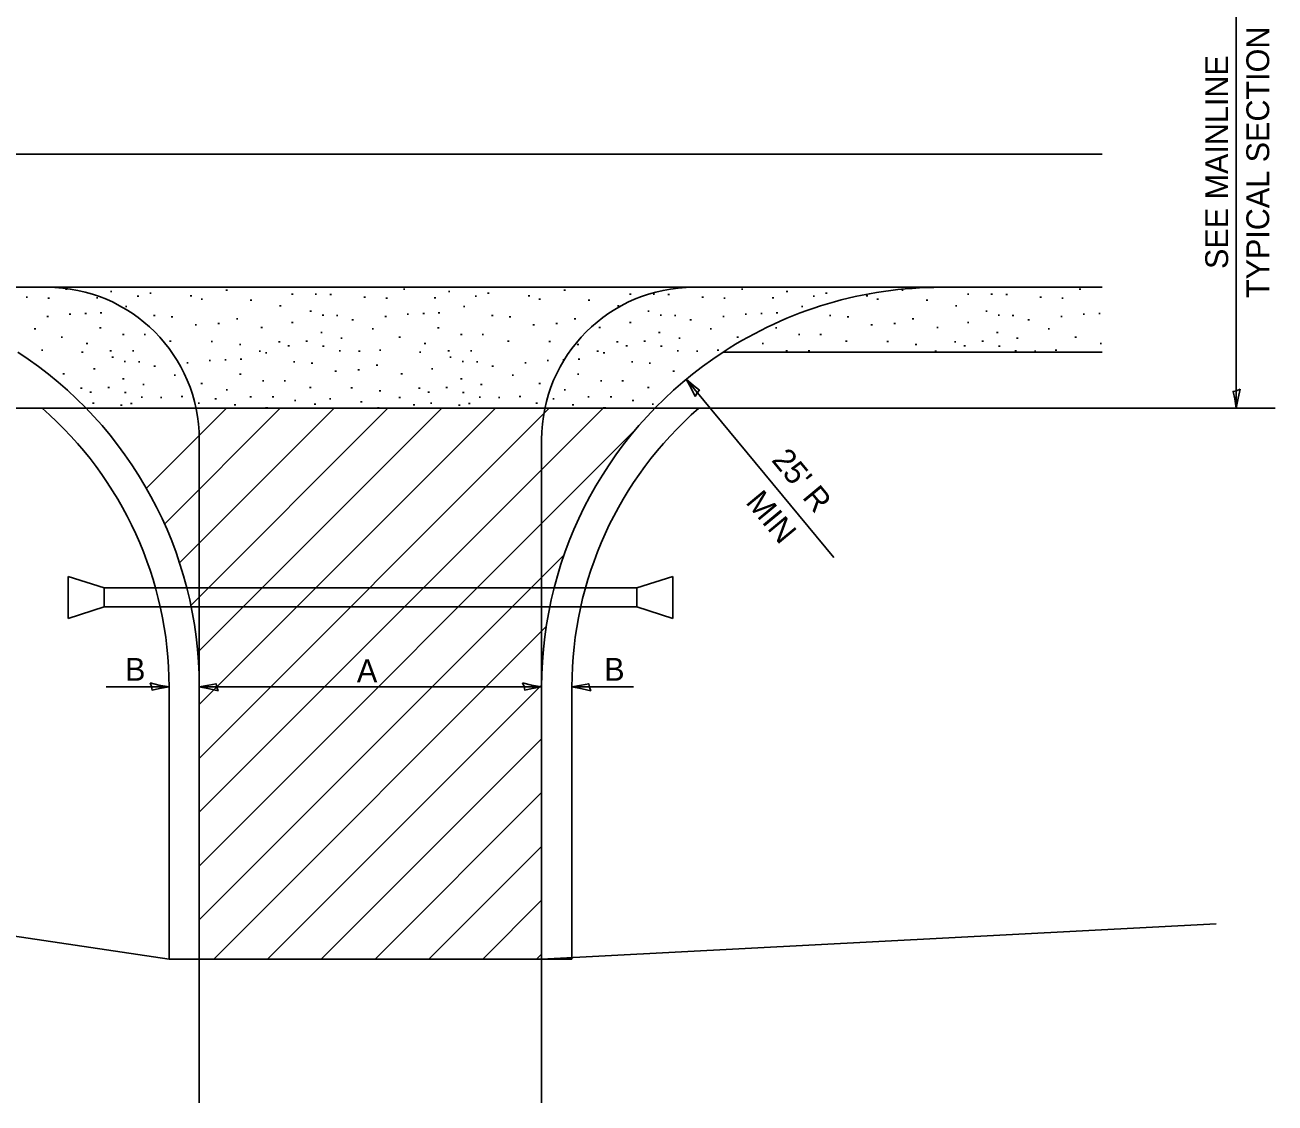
# Model space of a CAD drawing. Extents: x 100 to 1675, y 75 to 1075.
# Drawn here: x 621.4 to 950, y 571.2 to 854.5 of the extents above; entities that cross this region are included whole.
import ezdxf

# ---------------------------------------------------------------- set-up
doc = ezdxf.new("R2010")
doc.units = 0
doc.layers.add('Sheets_General Details', color=7, linetype='Continuous')

msp = doc.modelspace()

# ---------------------------------------------------------------- linework, layer by layer
at = {"layer": 'Sheets_General Details'}
for p, q in [((939.79, 753.77), (939.79, 887.34)), ((123.03, 820.55), (904.54, 820.55)), ((532.36, 785.55), (904.54, 785.55)), ((621.65, 782.93), (622.05, 782.93)), ((627.41, 782.67), (627.81, 782.67)), ((632.02, 785.03), (632.42, 785.03)), ((640.14, 782.76), (640.54, 782.76)), ((643.83, 784.46), (644.23, 784.46)), ((650.87, 783.21), (651.27, 783.21)), ((654.16, 784.01), (654.56, 784.01)), ((664.83, 783.32), (665.23, 783.32)), ((667.66, 782.41), (668.06, 782.41)), ((674.19, 784.82), (674.59, 784.82)), ((680.61, 782.19), (681.01, 782.19)), ((691.45, 783.79), (691.85, 783.79)), ((697.64, 783.79), (698.04, 783.79)), ((701.54, 783.62), (701.94, 783.62)), ((710.48, 782.93), (710.88, 782.93)), ((716.24, 782.67), (716.64, 782.67)), ((720.85, 785.03), (721.25, 785.03)), ((728.97, 782.76), (729.37, 782.76)), ((732.66, 784.46), (733.06, 784.46)), ((739.7, 783.21), (740.1, 783.21)), ((742.99, 784.01), (743.39, 784.01)), ((753.66, 783.32), (754.06, 783.32)), ((756.49, 782.41), (756.89, 782.41)), ((763.02, 784.82), (763.42, 784.82)), ((769.44, 782.19), (769.84, 782.19)), ((780.28, 783.79), (780.68, 783.79)), ((786.47, 783.79), (786.87, 783.79)), ((790.37, 783.62), (790.77, 783.62)), ((799.31, 782.93), (799.71, 782.93)), ((805.07, 782.67), (805.47, 782.67)), ((809.68, 785.03), (810.08, 785.03)), ((817.8, 782.76), (818.2, 782.76)), ((821.49, 784.46), (821.89, 784.46)), ((828.53, 783.21), (828.93, 783.21)), ((831.82, 784.01), (832.22, 784.01)), ((842.49, 783.32), (842.89, 783.32)), ((845.32, 782.41), (845.72, 782.41)), ((851.85, 784.82), (852.25, 784.82)), ((858.27, 782.19), (858.67, 782.19)), ((869.11, 783.79), (869.51, 783.79)), ((875.3, 783.79), (875.7, 783.79)), ((879.2, 783.62), (879.6, 783.62)), ((888.14, 782.93), (888.54, 782.93)), ((893.9, 782.67), (894.3, 782.67)), ((898.51, 785.03), (898.91, 785.03)), ((641.17, 778.8), (641.57, 778.8)), ((647.79, 780.52), (648.19, 780.52)), ((688.29, 780.69), (688.69, 780.69)), ((696.26, 779.32), (696.66, 779.32)), ((730, 778.8), (730.4, 778.8)), ((736.62, 780.52), (737.02, 780.52)), ((777.12, 780.69), (777.52, 780.69)), ((785.09, 779.32), (785.49, 779.32)), ((818.83, 778.8), (819.23, 778.8)), ((825.45, 780.52), (825.85, 780.52)), ((865.95, 780.69), (866.35, 780.69)), ((873.92, 779.32), (874.32, 779.32)), ((627.13, 777.87), (627.53, 777.87)), ((633, 778.46), (633.4, 778.46)), ((637.13, 778.67), (637.53, 778.67)), ((655.18, 778.1), (655.58, 778.1)), ((659.83, 777.77), (660.23, 777.77)), ((666.08, 775.72), (666.48, 775.72)), ((672.1, 776.06), (672.5, 776.06)), ((676.94, 777.25), (677.34, 777.25)), ((691.45, 776.31), (691.85, 776.31)), ((699.5, 778.22), (699.9, 778.22)), ((703.25, 778.1), (703.65, 778.1)), ((707.33, 776.97), (707.73, 776.97)), ((715.96, 777.87), (716.36, 777.87)), ((721.83, 778.46), (722.23, 778.46)), ((725.96, 778.67), (726.36, 778.67)), ((744.01, 778.1), (744.41, 778.1)), ((748.66, 777.77), (749.06, 777.77)), ((754.91, 775.72), (755.31, 775.72)), ((760.93, 776.06), (761.33, 776.06)), ((765.77, 777.25), (766.17, 777.25)), ((780.28, 776.31), (780.68, 776.31)), ((788.33, 778.22), (788.73, 778.22)), ((792.08, 778.1), (792.48, 778.1)), ((796.16, 776.97), (796.56, 776.97)), ((804.79, 777.87), (805.19, 777.87)), ((810.66, 778.46), (811.06, 778.46)), ((814.79, 778.67), (815.19, 778.67)), ((832.84, 778.1), (833.24, 778.1)), ((837.49, 777.77), (837.89, 777.77)), ((843.74, 775.72), (844.14, 775.72)), ((849.76, 776.06), (850.16, 776.06)), ((854.6, 777.25), (855, 777.25)), ((869.11, 776.31), (869.51, 776.31)), ((877.16, 778.22), (877.56, 778.22)), ((880.91, 778.1), (881.31, 778.1)), ((884.99, 776.97), (885.39, 776.97)), ((893.62, 777.87), (894.02, 777.87)), ((899.49, 778.46), (899.89, 778.46)), ((903.62, 778.67), (904.02, 778.67)), ((623.8, 774.67), (624.2, 774.67)), ((630.85, 772.44), (631.25, 772.44)), ((640.99, 774.92), (641.39, 774.92)), ((647.02, 773.13), (647.42, 773.13)), ((652.69, 773.13), (653.09, 773.13)), ((683.39, 775.02), (683.79, 775.02)), ((699.1, 773.64), (699.5, 773.64)), ((704.38, 772.18), (704.78, 772.18)), ((712.63, 774.67), (713.03, 774.67)), ((719.68, 772.44), (720.08, 772.44)), ((729.82, 774.92), (730.22, 774.92)), ((735.85, 773.13), (736.25, 773.13)), ((741.52, 773.13), (741.92, 773.13)), ((772.22, 775.02), (772.62, 775.02)), ((787.93, 773.64), (788.33, 773.64)), ((793.21, 772.18), (793.61, 772.18)), ((801.46, 774.67), (801.86, 774.67)), ((808.51, 772.44), (808.91, 772.44)), ((818.65, 774.92), (819.05, 774.92)), ((824.68, 773.13), (825.08, 773.13)), ((830.35, 773.13), (830.75, 773.13)), ((861.05, 775.02), (861.45, 775.02)), ((876.76, 773.64), (877.16, 773.64)), ((882.04, 772.18), (882.44, 772.18)), ((890.29, 774.67), (890.69, 774.67)), ((897.34, 772.44), (897.74, 772.44)), ((625.69, 769), (626.09, 769)), ((637.47, 770.8), (637.87, 770.8)), ((643.71, 768.9), (644.11, 768.9)), ((649.62, 768.9), (650.02, 768.9)), ((659.4, 771.41), (659.8, 771.41)), ((670.28, 771.29), (670.68, 771.29)), ((677.72, 770.55), (678.12, 770.55)), ((688.04, 771.23), (688.44, 771.23)), ((690.5, 770.2), (690.9, 770.2)), ((695.23, 771.41), (695.63, 771.41)), ((699.61, 770.04), (700.01, 770.04)), ((714.52, 769), (714.92, 769)), ((726.3, 770.8), (726.7, 770.8)), ((732.54, 768.9), (732.94, 768.9)), ((738.45, 768.9), (738.85, 768.9)), ((748.23, 771.41), (748.63, 771.41)), ((759.11, 771.29), (759.51, 771.29)), ((766.55, 770.55), (766.95, 770.55)), ((776.87, 771.23), (777.27, 771.23)), ((779.33, 770.2), (779.73, 770.2)), ((784.06, 771.41), (784.46, 771.41)), ((788.44, 770.04), (788.84, 770.04)), ((803.35, 769), (803.75, 769)), ((815.13, 770.8), (815.53, 770.8)), ((821.37, 768.9), (821.77, 768.9)), ((827.28, 768.9), (827.68, 768.9)), ((837.06, 771.41), (837.46, 771.41)), ((847.94, 771.29), (848.34, 771.29)), ((855.38, 770.55), (855.78, 770.55)), ((865.7, 771.23), (866.1, 771.23)), ((868.16, 770.2), (868.56, 770.2)), ((872.89, 771.41), (873.29, 771.41)), ((877.27, 770.04), (877.67, 770.04)), ((892.18, 769), (892.58, 769)), ((903.96, 770.8), (904.36, 770.8)), ((636.24, 768.52), (636.64, 768.52)), ((644.21, 767.15), (644.61, 767.15)), ((647.44, 766.05), (647.84, 766.05)), ((651.19, 765.93), (651.59, 765.93)), ((663.91, 765.7), (664.31, 765.7)), ((669.78, 766.29), (670.18, 766.29)), ((673.9, 766.5), (674.3, 766.5)), ((677.95, 766.63), (678.35, 766.63)), ((682.89, 768.79), (683.29, 768.79)), ((684.57, 768.35), (684.97, 768.35)), ((691.95, 765.93), (692.35, 765.93)), ((696.61, 765.6), (697.01, 765.6)), ((703.95, 768.86), (704.35, 768.86)), ((709.04, 768.79), (709.44, 768.79)), ((725.07, 768.52), (725.47, 768.52)), ((733.04, 767.15), (733.44, 767.15)), ((736.27, 766.05), (736.67, 766.05)), ((740.02, 765.93), (740.42, 765.93)), ((752.74, 765.7), (753.14, 765.7)), ((758.61, 766.29), (759.01, 766.29)), ((762.73, 766.5), (763.13, 766.5)), ((766.78, 766.63), (767.18, 766.63)), ((771.72, 768.79), (772.12, 768.79)), ((773.4, 768.35), (773.8, 768.35)), ((780.78, 765.93), (781.18, 765.93)), ((785.44, 765.6), (785.84, 765.6)), ((792.78, 768.86), (793.18, 768.86)), ((797.87, 768.79), (798.27, 768.79)), ((804.91, 768.55), (904.54, 768.55)), ((860.55, 768.79), (860.95, 768.79)), ((881.61, 768.86), (882.01, 768.86)), ((886.7, 768.79), (887.1, 768.79)), ((631.34, 762.85), (631.74, 762.85)), ((639.39, 764.14), (639.79, 764.14)), ((655.28, 764.8), (655.68, 764.8)), ((660.58, 762.5), (660.98, 762.5)), ((677.76, 762.75), (678.16, 762.75)), ((702.85, 763.55), (703.25, 763.55)), ((708.87, 763.89), (709.27, 763.89)), ((713.72, 765.08), (714.12, 765.08)), ((720.17, 762.85), (720.57, 762.85)), ((728.22, 764.14), (728.62, 764.14)), ((744.11, 764.8), (744.51, 764.8)), ((749.41, 762.5), (749.81, 762.5)), ((766.59, 762.75), (766.99, 762.75)), ((791.68, 763.55), (792.08, 763.55)), ((635.98, 759.06), (636.38, 759.06)), ((643.17, 759.24), (643.57, 759.24)), ((647.04, 761.47), (647.44, 761.47)), ((652.32, 760.01), (652.72, 760.01)), ((667.63, 760.27), (668.03, 760.27)), ((683.79, 760.96), (684.19, 760.96)), ((689.47, 760.96), (689.87, 760.96)), ((696.18, 759.24), (696.58, 759.24)), ((707.06, 759.12), (707.46, 759.12)), ((724.81, 759.06), (725.21, 759.06)), ((732, 759.24), (732.4, 759.24)), ((735.87, 761.47), (736.27, 761.47)), ((741.15, 760.01), (741.55, 760.01)), ((756.46, 760.27), (756.86, 760.27)), ((772.62, 760.96), (773.02, 760.96)), ((778.3, 760.96), (778.7, 760.96)), ((785.01, 759.24), (785.41, 759.24)), ((795.19, 761.4), (834, 714.57)), ((638.44, 758.03), (638.84, 758.03)), ((647.56, 757.87), (647.96, 757.87)), ((651.89, 756.69), (652.29, 756.69)), ((656.98, 756.62), (657.38, 756.62)), ((662.47, 756.83), (662.87, 756.83)), ((671.29, 756.28), (671.69, 756.28)), ((674.25, 758.63), (674.65, 758.63)), ((680.49, 756.73), (680.89, 756.73)), ((686.39, 756.73), (686.79, 756.73)), ((692.18, 755.83), (692.58, 755.83)), ((701.38, 756.28), (701.78, 756.28)), ((714.49, 758.38), (714.89, 758.38)), ((719.66, 756.62), (720.06, 756.62)), ((727.27, 758.03), (727.67, 758.03)), ((736.39, 757.87), (736.79, 757.87)), ((740.72, 756.69), (741.12, 756.69)), ((745.81, 756.62), (746.21, 756.62)), ((751.3, 756.83), (751.7, 756.83)), ((760.12, 756.28), (760.52, 756.28)), ((763.08, 758.63), (763.48, 758.63)), ((769.32, 756.73), (769.72, 756.73)), ((775.22, 756.73), (775.62, 756.73)), ((781.01, 755.83), (781.41, 755.83)), ((354.9, 753.77), (949.96, 753.77)), ((639.13, 755.14), (639.53, 755.14)), ((646.5, 754.58), (646.9, 754.58)), ((649.15, 755.03), (649.55, 755.03)), ((666.86, 755.14), (667.26, 755.14)), ((676.4, 754.69), (676.8, 754.69)), ((684.57, 753.85), (684.97, 753.85)), ((684.8, 753.85), (685.2, 753.85)), ((697.4, 754.8), (697.8, 754.8)), ((709.59, 755.48), (709.99, 755.48)), ((714.06, 753.85), (714.46, 753.85)), ((723.41, 754.69), (723.81, 754.69)), ((727.96, 755.14), (728.36, 755.14)), ((735.33, 754.58), (735.73, 754.58)), ((737.98, 755.03), (738.38, 755.03)), ((755.69, 755.14), (756.09, 755.14)), ((765.23, 754.69), (765.63, 754.69)), ((773.4, 753.85), (773.8, 753.85)), ((773.63, 753.85), (774.03, 753.85)), ((786.23, 754.8), (786.63, 754.8)), ((667.19, 571.21), (667.19, 745.55)), ((757.19, 571.21), (757.19, 745.55)), ((632.69, 698.55), (632.69, 709.55)), ((632.69, 709.55), (642.19, 706.55)), ((782.19, 706.55), (642.19, 706.55)), ((642.19, 701.55), (642.19, 706.55)), ((782.19, 706.55), (791.69, 709.55)), ((782.19, 701.55), (782.19, 706.55)), ((791.69, 698.55), (791.69, 709.55)), ((632.69, 698.55), (642.19, 701.55)), ((782.19, 701.55), (642.19, 701.55)), ((782.19, 701.55), (791.69, 698.55)), ((642.72, 680.55), (659.24, 680.55)), ((659.24, 680.55), (659.24, 608.98)), ((667.19, 680.55), (667.19, 608.98)), ((667.19, 680.55), (757.19, 680.55)), ((757.19, 680.55), (757.19, 608.98)), ((765.14, 680.55), (765.14, 608.98)), ((765.14, 680.55), (781.36, 680.55)), ((757.19, 608.98), (934.53, 618.28)), ((605.7, 616.95), (659.24, 608.98)), ((659.24, 608.98), (667.19, 608.98)), ((667.19, 608.98), (757.19, 608.98)), ((757.19, 608.98), (765.14, 608.98))]:
    msp.add_line(p, q, dxfattribs=at)
for points in [[(596.36, 820.55), (649.7, 820.55)], [(652.2, 820.55), (657.2, 820.55)], [(659.7, 820.55), (686.36, 820.55)], [(688.86, 820.55), (693.86, 820.55)], [(696.36, 820.55), (749.7, 820.55)], [(752.2, 820.55), (757.2, 820.55)], [(759.7, 820.55), (786.36, 820.55)], [(788.86, 820.55), (793.86, 820.55)], [(796.36, 820.55), (849.7, 820.55)], [(852.2, 820.55), (857.2, 820.55)], [(859.7, 820.55), (886.36, 820.55)], [(888.86, 820.55), (893.86, 820.55)], [(896.36, 820.55), (904.54, 820.55)], [(653.31, 732.73), (674.34, 753.77)], [(658.07, 723.35), (688.49, 753.77)], [(662, 713.14), (702.63, 753.77)], [(664.98, 701.97), (716.77, 753.77)], [(666.79, 689.65), (730.91, 753.77)], [(667.19, 647.61), (773.34, 753.77)], [(667.19, 661.76), (759.2, 753.77)], [(667.19, 675.9), (745.05, 753.77)], [(667.19, 633.47), (781.7, 747.98)], [(667.19, 619.33), (763.07, 715.21)], [(670.98, 608.98), (758.39, 696.39)], [(685.12, 608.98), (757.19, 681.04)], [(699.26, 608.98), (757.19, 666.9)], [(713.41, 608.98), (757.19, 652.76)], [(727.55, 608.98), (757.19, 638.62)], [(741.69, 608.98), (757.19, 624.48)], [(755.83, 608.98), (757.19, 610.33)]]:
    msp.add_lwpolyline(points, dxfattribs=at)
for points in [[(797.57, 756.88), (798.05, 757.81), (798.66, 758.52), (797.11, 759.75), (795.19, 761.4), (796.51, 759.04)], [(940.84, 758.76), (939.88, 758.36), (938.96, 758.2), (939.36, 756.27), (939.79, 753.77), (940.28, 756.43)], [(654.24, 681.6), (654.64, 680.64), (654.8, 679.72), (656.74, 680.12), (659.24, 680.55), (656.57, 681.04)], [(672.19, 679.51), (671.78, 680.47), (671.62, 681.39), (669.69, 680.99), (667.19, 680.55), (669.85, 680.07)], [(752.19, 681.6), (752.59, 680.64), (752.75, 679.72), (754.69, 680.12), (757.19, 680.55), (754.52, 681.04)], [(770.14, 679.51), (769.73, 680.47), (769.57, 681.39), (767.64, 680.99), (765.14, 680.55), (767.8, 680.07)]]:
    msp.add_lwpolyline(points, close=True, dxfattribs=at)
for centre, radius, start, end in [((627.19, 745.55), 40, 0, 90), ((797.19, 745.55), 40, 90, 180), ((862.19, 680.55), 105, 89.9995, 123.0605), ((562.19, 680.55), 105, 0, 56.9395), ((862.19, 680.55), 105, 123.0605, 180), ((562.19, 680.55), 97.05, 0, 48.9707), ((862.19, 680.55), 97.05, 131.0293, 180)]:
    msp.add_arc(centre, radius, start, end, dxfattribs=at)

# ---------------------------------------------------------------- texts
for s, rotation, p in [('TYPICAL SECTION', 90, (948.43, 782.72)), ('SEE MAINLINE', 90, (937.63, 790.36)), ("25' R", 309.6508, (817.4, 740.07)), ('MIN', 309.6508, (810.6, 729))]:
    msp.add_text(s, height=6, rotation=rotation, dxfattribs=at).set_placement(p)
for s, p in [('B', (647.69, 682.16)), ('A', (708.63, 681.79)), ('B', (773.63, 682.16))]:
    msp.add_text(s, height=6, dxfattribs=at).set_placement(p)

doc.saveas('drawing.dxf')
